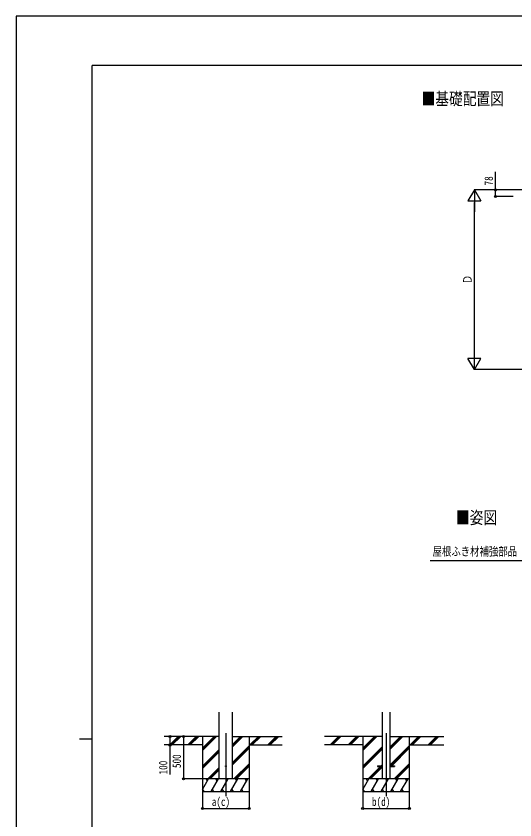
# Model space of a CAD drawing. Units: millimetres, scale not verified. Extents: x -12615 to 12615, y -8910 to 8910.
# Drawn here: x -12615 to -6726, y -580 to 8910 of the extents above; entities that cross this region are included whole.
import ezdxf
from ezdxf.enums import TextEntityAlignment as Align

# ---------------------------------------------------------------- set-up
doc = ezdxf.new("R2010")
doc.units = ezdxf.units.MM
doc.header["$LTSCALE"] = 40
for name, color, linetype in [('0-2_USER1', 3, 'Continuous'), ('0-3_YKK_12', 2, 'Continuous'), ('0-4_YKK_13', 4, 'Continuous'), ('0-5_YKK_A1', 4, 'Continuous'), ('0-6_YKK_D', 6, 'Continuous'), ('0-7_YKK_ZWAK', 7, 'Continuous')]:
    doc.layers.add(name, color=color, linetype=linetype)
doc.styles.add('ＭＳ ゴシック', font='')
doc.styles.get('ＭＳ ゴシック').set_extended_font_data('MS Gothic')

msp = doc.modelspace()

# ---------------------------------------------------------------- linework, layer by layer
at = {"layer": '0-3_YKK_12'}
for p, q in [((-10138.97, 442.85), (-10138.97, -300.47)), ((-8247.4, 442.85), (-8247.4, -300.47))]:
    msp.add_line(p, q, dxfattribs=at)
at = {"layer": '0-4_YKK_13'}
for p, q in [((-8347.4, 59.12), (-8347.4, 50.12)), ((-8347.4, 59.12), (-8292.6, 59.12)), ((-8347.4, 50.12), (-8292.6, 50.12)), ((-8202.2, 59.12), (-8147.4, 59.12)), ((-8202.2, 50.12), (-8147.4, 50.12)), ((-8147.4, 59.12), (-8147.4, 50.12))]:
    msp.add_line(p, q, dxfattribs=at)
msp.add_circle((-10138.97, 54.62), 5, dxfattribs=at)
at = {"layer": '0-5_YKK_A1'}
for p, q in [((-10216.72, -95.38), (-10216.72, 689.97)), ((-10061.22, -95.38), (-10061.22, 689.97)), ((-8292.6, 689.97), (-8292.6, -95.38)), ((-8202.2, 689.97), (-8202.2, -95.38)), ((-10216.72, 404.62), (-10864.92, 404.62)), ((-10798.24, 306.02), (-10699.64, 404.62)), ((-10785.5, 304.62), (-10685.5, 404.62)), ((-10771.36, 304.62), (-10671.36, 404.62)), ((-10586.11, 306.02), (-10487.51, 404.62)), ((-10573.37, 304.62), (-10473.37, 404.62)), ((-10559.22, 304.62), (-10459.22, 404.62)), ((-10413.97, 404.62), (-10413.97, -245.38)), ((-10413.97, 237.74), (-10247.09, 404.62)), ((-10413.97, 251.88), (-10261.23, 404.62)), ((-10413.97, 266.02), (-10275.38, 404.62)), ((-10061.22, 282.12), (-9938.72, 404.62)), ((-10061.22, 296.26), (-9952.87, 404.62)), ((-10061.22, 310.4), (-9967.01, 404.62)), ((-10061.22, 404.62), (-9473.35, 404.62)), ((-9863.97, 404.62), (-9863.97, -245.38)), ((-9854.88, 304.62), (-9754.88, 404.62)), ((-9840.73, 304.62), (-9740.73, 404.62)), ((-9826.59, 304.62), (-9726.59, 404.62)), ((-9642.74, 304.62), (-9542.74, 404.62)), ((-9628.6, 304.62), (-9528.6, 404.62)), ((-9614.46, 304.62), (-9514.46, 404.62)), ((-8292.6, 404.62), (-8973.35, 404.62)), ((-8906.67, 306.02), (-8808.07, 404.62)), ((-8893.93, 304.62), (-8793.93, 404.62)), ((-8879.79, 304.62), (-8779.79, 404.62)), ((-8694.54, 306.02), (-8595.94, 404.62)), ((-8681.8, 304.62), (-8581.8, 404.62)), ((-8667.65, 304.62), (-8567.65, 404.62)), ((-8522.4, 404.62), (-8522.4, -245.38)), ((-8522.4, 237.74), (-8355.52, 404.62)), ((-8522.4, 251.88), (-8369.66, 404.62)), ((-8522.4, 266.02), (-8383.81, 404.62)), ((-8202.2, 249.57), (-8047.15, 404.62)), ((-8202.2, 263.71), (-8061.3, 404.62)), ((-8202.2, 277.85), (-8075.44, 404.62)), ((-8202.2, 404.62), (-7564.2, 404.62)), ((-7972.4, 404.62), (-7972.4, -245.38)), ((-7963.31, 304.62), (-7863.31, 404.62)), ((-7949.16, 304.62), (-7849.16, 404.62)), ((-7935.02, 304.62), (-7835.02, 404.62)), ((-7751.17, 304.62), (-7651.17, 404.62)), ((-7737.03, 304.62), (-7637.03, 404.62)), ((-7722.89, 304.62), (-7622.89, 404.62)), ((-10413.97, 304.62), (-10864.92, 304.62)), ((-10061.22, 98.27), (-9863.97, 295.52)), ((-9863.97, 304.62), (-9473.35, 304.62)), ((-8522.4, 304.62), (-8973.35, 304.62)), ((-8202.2, 65.72), (-7972.4, 295.52)), ((-7972.4, 304.62), (-7564.2, 304.62)), ((-10413.97, 53.89), (-10216.72, 251.14)), ((-10413.97, 39.75), (-10216.72, 237)), ((-10413.97, 25.61), (-10216.72, 222.85)), ((-10061.22, 84.13), (-9863.97, 281.38)), ((-10061.22, 69.99), (-9863.97, 267.24)), ((-8522.4, 53.89), (-8292.6, 283.69)), ((-8522.4, 39.75), (-8292.6, 269.55)), ((-8522.4, 25.61), (-8292.6, 255.4)), ((-8194.67, 59.12), (-7972.4, 281.38)), ((-8180.52, 59.12), (-7972.4, 267.24)), ((-10351.11, -95.38), (-10216.72, 39.01)), ((-10336.97, -95.38), (-10216.72, 24.87)), ((-10322.83, -95.38), (-10216.72, 10.72)), ((-10042.75, -95.38), (-9863.97, 83.39)), ((-10028.61, -95.38), (-9863.97, 69.25)), ((-10014.46, -95.38), (-9863.97, 55.11)), ((-8459.54, -95.38), (-8314.04, 50.12)), ((-8445.4, -95.38), (-8299.9, 50.12)), ((-8431.26, -95.38), (-8292.6, 43.27)), ((-8305.04, 59.12), (-8292.6, 71.56)), ((-8202.2, 37.44), (-8189.52, 50.12)), ((-8151.18, -95.38), (-7972.4, 83.39)), ((-8137.04, -95.38), (-7972.4, 69.25)), ((-8122.89, -95.38), (-7972.4, 55.11)), ((-9863.97, -95.38), (-10413.97, -95.38)), ((-10413.97, -220.83), (-10341.54, -95.38)), ((-10356.55, -121.37), (-10371.55, -95.38)), ((-10312.68, -245.38), (-10226.07, -95.38)), ((-10241.07, -121.36), (-10256.08, -95.38)), ((-10197.21, -245.38), (-10110.6, -95.38)), ((-10125.61, -121.37), (-10140.61, -95.38)), ((-10081.74, -245.38), (-9995.13, -95.38)), ((-10010.14, -121.36), (-10025.14, -95.38)), ((-9966.27, -245.38), (-9879.66, -95.38)), ((-9894.66, -121.36), (-9909.67, -95.38)), ((-7972.4, -95.38), (-8522.4, -95.38)), ((-8522.4, -220.83), (-8449.97, -95.38)), ((-8464.98, -121.37), (-8479.98, -95.38)), ((-8421.11, -245.38), (-8334.5, -95.38)), ((-8349.5, -121.36), (-8364.5, -95.38)), ((-8305.64, -245.38), (-8219.03, -95.38)), ((-8234.04, -121.37), (-8249.04, -95.38)), ((-8190.17, -245.38), (-8103.56, -95.38)), ((-8118.56, -121.36), (-8133.57, -95.38)), ((-8074.7, -245.38), (-7988.09, -95.38)), ((-8003.09, -121.36), (-8018.09, -95.38)), ((-10413.97, -245.38), (-9863.97, -245.38)), ((-10413.15, -219.4), (-10398.15, -245.38)), ((-10297.68, -219.4), (-10282.68, -245.38)), ((-10182.21, -219.4), (-10167.21, -245.38)), ((-10066.74, -219.4), (-10051.74, -245.38)), ((-9951.27, -219.4), (-9936.27, -245.38)), ((-8522.4, -245.38), (-7972.4, -245.38)), ((-8521.58, -219.4), (-8506.58, -245.38)), ((-8406.11, -219.4), (-8391.11, -245.38)), ((-8290.64, -219.4), (-8275.64, -245.38)), ((-8175.17, -219.4), (-8160.17, -245.38)), ((-8059.7, -219.4), (-8044.7, -245.38))]:
    msp.add_line(p, q, dxfattribs=at)
at = {"layer": '0-6_YKK_D'}
for p, q in [((-7204.8, 6857.63), (-7279.8, 6727.73)), ((-6478.8, 6857.63), (-7205.8, 6857.63)), ((-7204.8, 6857.63), (-7129.8, 6727.73)), ((-7204.8, 6857.63), (-7204.8, 6597.83)), ((-6478.8, 6857.63), (-6955.8, 6857.63)), ((-6747.24, 6779.83), (-6955.8, 6779.83)), ((-7279.8, 6727.73), (-7129.8, 6727.73)), ((-7204.8, 4889.25), (-7204.8, 6707.63)), ((-7204.8, 4739.25), (-7204.8, 4999.06)), ((-7204.8, 4739.25), (-7279.8, 4869.16)), ((-7129.8, 4869.16), (-7279.8, 4869.16)), ((-7204.8, 4739.25), (-7129.8, 4869.16)), ((-6478.8, 4739.25), (-7205.8, 4739.25)), ((-10639.03, 404.62), (-10639.03, -95.38)), ((-10414.97, -95.38), (-10640.03, -95.38)), ((-10413.97, -245.38), (-10413.97, -446.38)), ((-9863.97, -245.38), (-9863.97, -446.38)), ((-8522.4, -245.38), (-8522.4, -446.38)), ((-7972.4, -245.38), (-7972.4, -446.38)), ((-10413.97, -445.38), (-9863.97, -445.38)), ((-8522.4, -445.38), (-7972.4, -445.38))]:
    msp.add_line(p, q, dxfattribs=at)
for points in [[(-6954.8, 6779.83), (-6954.8, 6857.63), (-6954.8, 7071.03)], [(-6058.22, 2188.93), (-6101.87, 2215.31), (-6534.58, 2476.83), (-7726.53, 2476.83)], [(-10798.31, 404.62), (-10798.31, 304.62), (-10798.31, -43.78)]]:
    msp.add_lwpolyline(points, dxfattribs=at)
for centre in [(-6954.8, 6857.63), (-6954.8, 6779.83), (-10798.31, 404.62), (-10639.03, 404.62), (-10798.31, 304.62), (-10639.03, -95.38), (-10413.97, -445.38), (-9863.97, -445.38), (-8522.4, -445.38), (-7972.4, -445.38)]:
    msp.add_circle(centre, 12.75, dxfattribs=at)
at = {"layer": '0-7_YKK_ZWAK'}
for p, q in [((11685.06, 8325), (-11714.94, 8325)), ((-11714.94, -7575), (-11714.94, 8325)), ((-11864.94, 375), (-11714.94, 375))]:
    msp.add_line(p, q, dxfattribs=at)
msp.add_lwpolyline([(-12615, -8910), (12615, -8910), (12615, 8910), (-12615, 8910)], close=True, dxfattribs=at)

# ---------------------------------------------------------------- texts
at = {"layer": '0-2_USER1', "style": 'ＭＳ ゴシック', "width": 0.8}
for s, p in [('■基礎配置図', (-7827.84, 7816.05)), ('■姿図', (-7421.62, 2870.38))]:
    msp.add_text(s, height=148.5, dxfattribs=at).set_placement(p, align=Align.BOTTOM_LEFT)
at = {"layer": '0-6_YKK_D', "style": 'ＭＳ ゴシック', "width": 0.8}
for s, p in [('78', (-6956.8, 6910.63)), ('Ｄ', (-7205.8, 5744.44)), ('100', (-10799.11, -42.98)), ('500', (-10639.83, 32.22))]:
    msp.add_text(s, height=98.97, rotation=90, dxfattribs=at).set_placement(p, align=Align.BOTTOM_LEFT)
for s, p in [('屋根ふき材補強部品', (-7697.92, 2509.65)), ('a(c)', (-10304.57, -444.58)), ('b(d)', (-8413, -444.58))]:
    msp.add_text(s, height=98.97, dxfattribs=at).set_placement(p, align=Align.BOTTOM_LEFT)

doc.saveas('drawing.dxf')
